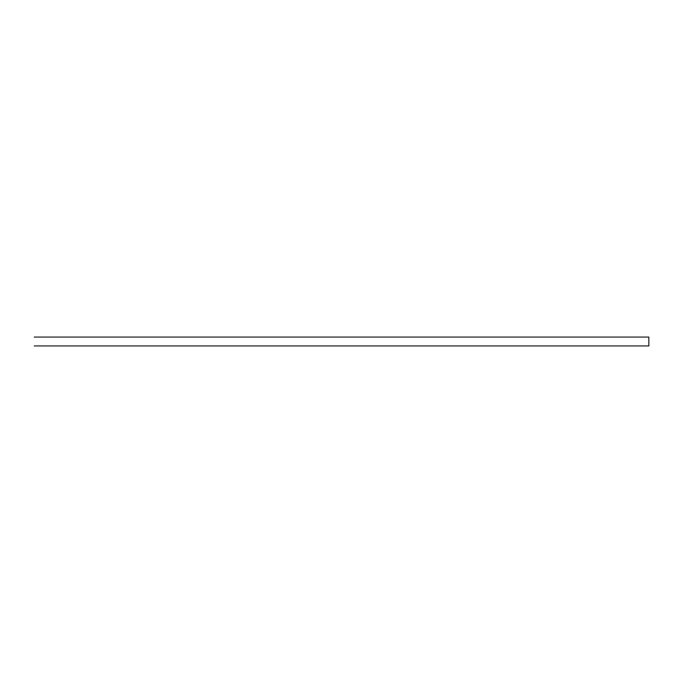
<?xml version="1.0" encoding="UTF-8"?>
<svg xmlns="http://www.w3.org/2000/svg" width="683" height="683" viewBox="0 0 683 683"><rect width="100%" height="100%" fill="white"/><g stroke="black" fill="none" stroke-linecap="round" stroke-linejoin="round"><path stroke-width="1.02" d="M34.15 337.06L648.85 337.06L648.85 345.94L34.15 345.94"/></g></svg>
